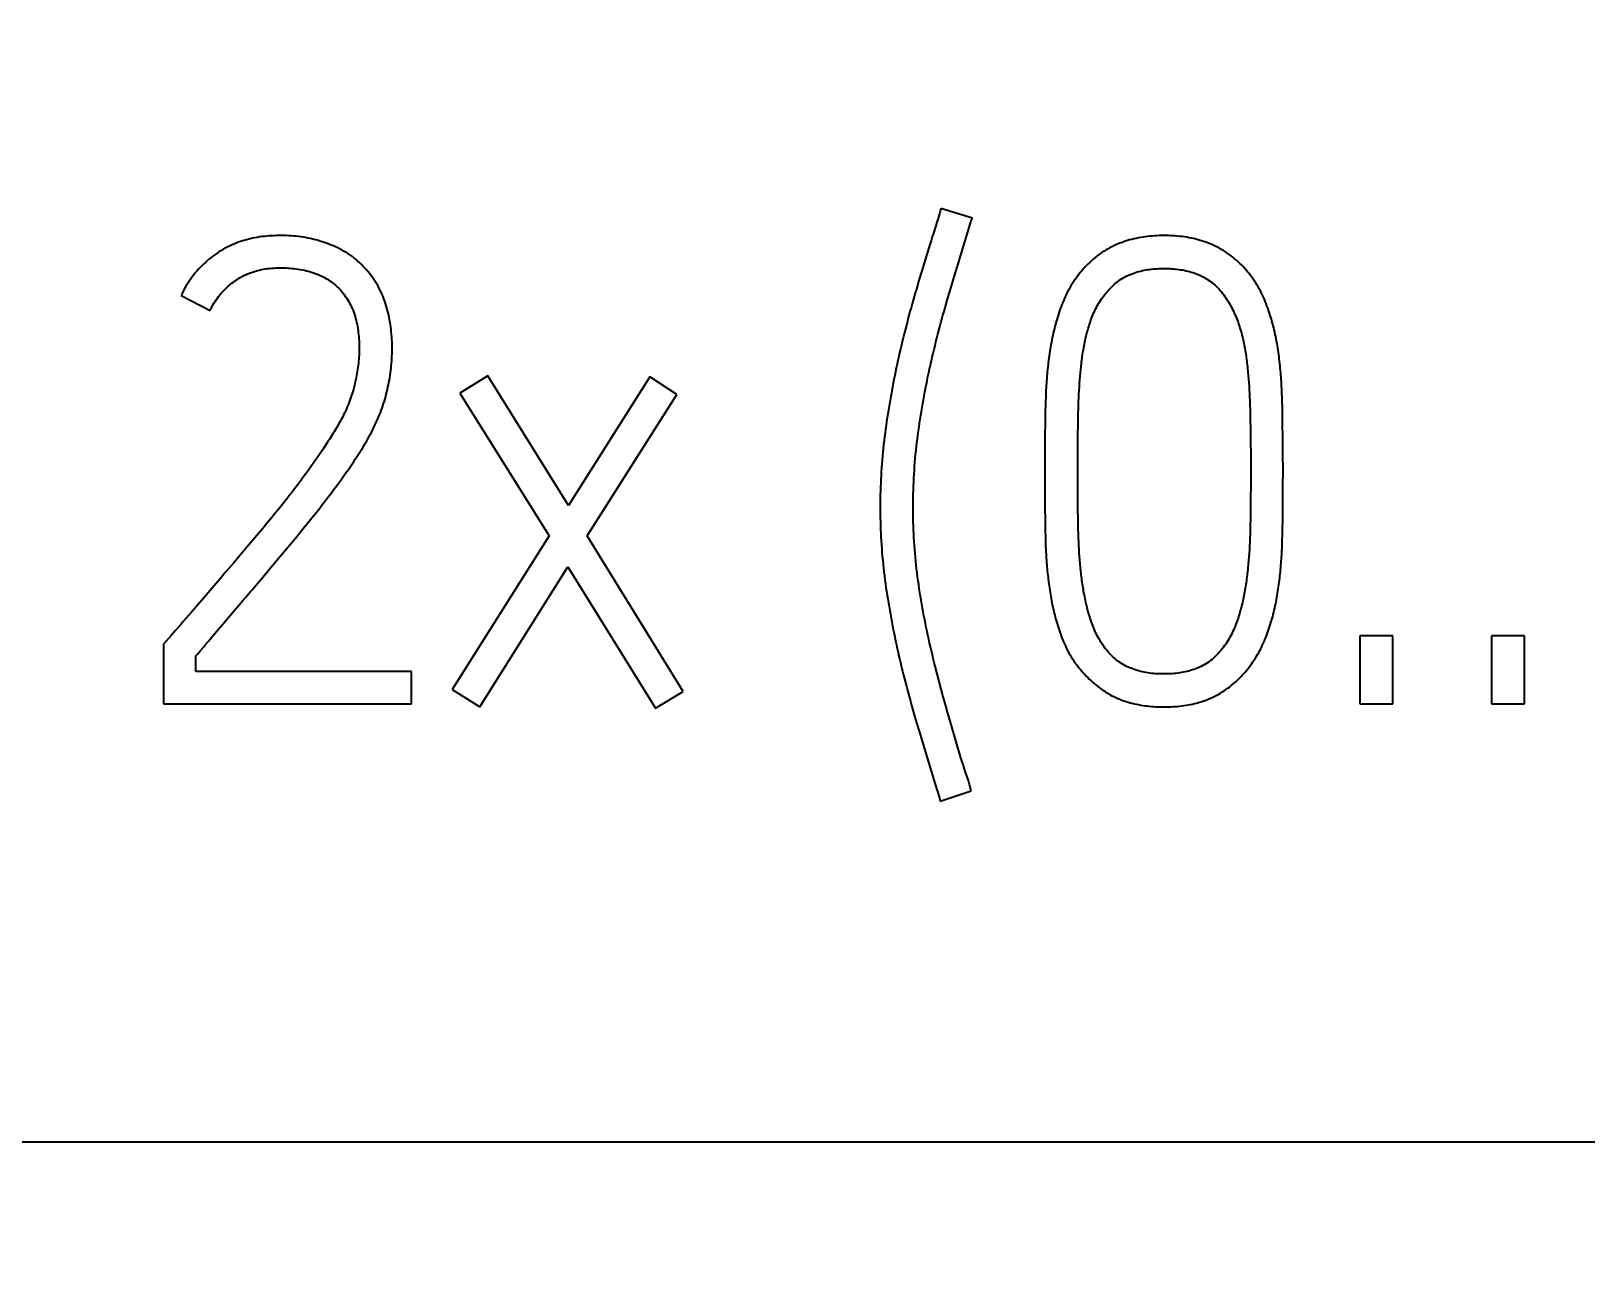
# Model space of a CAD drawing. Extents: x 0 to 420, y 0 to 297.
# Drawn here: x 119.21 to 124.89, y 158.08 to 162.62 of the extents above; entities that cross this region are included whole.
import ezdxf
from ezdxf.enums import TextEntityAlignment as Align

# ---------------------------------------------------------------- set-up
doc = ezdxf.new("R2010")
doc.units = 0
doc.header["$LTSCALE"] = 23.1
for name, color, linetype in [('10000_FRONT', 7, 'CONTINUOUS'), ('10100_DIM_FRONT', 7, 'CONTINUOUS'), ('10500_FRONT_LABELING', 7, 'CONTINUOUS')]:
    doc.layers.add(name, color=color, linetype=linetype)
doc.dimstyles.get("Standard").update_dxf_attribs({"dimtxt": 2.5, "dimasz": 2.5, "dimexe": 1.25, "dimexo": 0.625, "dimtad": 1, "dimcen": 2.5, "dimazin": 3, "dimtfac": 1, "dimtmove": 0, "dimatfit": 3})

# ---------------------------------------------------------------- blocks, each defined once
blk = doc.blocks.new('*D0')
at = {"layer": '10100_DIM_FRONT', "linetype": 'CONTINUOUS'}
for p, q in [((147.4005, 192.5601), (147.4005, 130.0621)), ((103.9005, 151.5111), (103.9005, 130.0621)), ((103.9005, 132.0621), (125.6505, 132.0621)), ((147.4005, 132.0621), (125.6505, 132.0621))]:
    blk.add_line(p, q, dxfattribs=at)
for points in [[(107.4005, 132.5621), (103.9005, 132.0621), (107.4005, 131.5621)], [(143.9005, 131.5621), (147.4005, 132.0621), (143.9005, 132.5621)]]:
    blk.add_solid(points, dxfattribs=at)
blk.add_text('43,5', height=3.5, dxfattribs=at).set_placement((121.6172, 132.9371), (131.3672, 132.9371), align=Align.FIT)
blk = doc.blocks.new('*D1')
at = {"layer": '10100_DIM_FRONT', "linetype": 'CONTINUOUS'}
for p, q in [((111.900486, 192.560113), (111.900486, 137.865388)), ((147.400486, 192.560113), (147.400486, 137.865388)), ((111.900486, 139.865388), (129.650486, 139.865388)), ((147.400486, 139.865388), (129.650486, 139.865388))]:
    blk.add_line(p, q, dxfattribs=at)
for points in [[(115.400486, 140.365388), (111.900486, 139.865388), (115.400486, 139.365388)], [(143.900486, 139.365388), (147.400486, 139.865388), (143.900486, 140.365388)]]:
    blk.add_solid(points, dxfattribs=at)
blk.add_text('35,5', height=3.5, dxfattribs=at).set_placement((125.819828, 140.740388), (135.319828, 140.740388), align=Align.FIT)

msp = doc.modelspace()

# ---------------------------------------------------------------- linework, layer by layer
at = {"layer": '10000_FRONT', "color": 7, "linetype": 'CONTINUOUS'}
msp.add_line((111.9005, 158.5611), (147.4005, 158.5611), dxfattribs=at)
at = {"layer": '10500_FRONT_LABELING', "color": 7, "linetype": 'CONTINUOUS'}
for p, q in [((122.53, 161.9696), (122.5277, 161.9601)), ((122.6456, 161.9342), (122.53, 161.9696)), ((122.5908, 161.7592), (122.6409, 161.9248)), ((122.6409, 161.9248), (122.6456, 161.9342)), ((122.4694, 161.7703), (122.4487, 161.7025)), ((122.5824, 161.7316), (122.5908, 161.7592)), ((122.4487, 161.7025), (122.4406, 161.6753)), ((122.5617, 161.6625), (122.5699, 161.6901)), ((122.5699, 161.6901), (122.5824, 161.7316)), ((119.7549, 161.6513), (119.861, 161.597)), ((122.5456, 161.6072), (122.5536, 161.6349)), ((122.5536, 161.6349), (122.5617, 161.6625)), ((120.8748, 161.3589), (120.7734, 161.2952)), ((121.1696, 160.885), (120.8748, 161.3589)), ((121.4667, 161.3542), (121.1696, 160.885)), ((121.5657, 161.2905), (121.4667, 161.3542)), ((123.0368, 161.3306), (123.0377, 161.3437)), ((123.0377, 161.3437), (123.0388, 161.3568)), ((123.0388, 161.3568), (123.04, 161.3699)), ((123.6502, 161.3857), (123.6515, 161.3725)), ((123.6515, 161.3725), (123.6527, 161.3594)), ((123.6527, 161.3594), (123.6537, 161.3462)), ((123.6537, 161.3462), (123.6548, 161.3331)), ((120.7734, 161.2952), (121.0988, 160.7741)), ((121.2379, 160.7741), (121.5657, 161.2905)), ((122.9129, 161.2814), (122.9123, 161.2646)), ((123.0338, 161.2781), (123.0344, 161.2912)), ((123.0344, 161.2912), (123.0351, 161.3043)), ((123.0351, 161.3043), (123.0359, 161.3175)), ((123.0359, 161.3175), (123.0368, 161.3306)), ((123.6548, 161.3331), (123.6557, 161.3199)), ((123.6557, 161.3199), (123.6565, 161.3067)), ((123.6565, 161.3067), (123.6572, 161.2934)), ((123.6572, 161.2934), (123.6578, 161.2802)), ((123.6578, 161.2802), (123.6584, 161.267)), ((123.7766, 161.2789), (123.776, 161.2955)), ((123.7771, 161.2624), (123.7766, 161.2789)), ((122.9115, 161.2312), (122.9109, 161.1977)), ((122.9119, 161.2479), (122.9115, 161.2312)), ((122.9123, 161.2646), (122.9119, 161.2479)), ((123.0319, 161.219), (123.0324, 161.2387)), ((123.0324, 161.2387), (123.0328, 161.2518)), ((123.0328, 161.2518), (123.0332, 161.265)), ((123.0332, 161.265), (123.0338, 161.2781)), ((123.6584, 161.267), (123.6589, 161.2537)), ((123.6589, 161.2537), (123.6594, 161.2338)), ((123.6594, 161.2338), (123.6599, 161.214)), ((123.7775, 161.2458), (123.7771, 161.2624)), ((123.7779, 161.2292), (123.7775, 161.2458)), ((123.7784, 161.196), (123.7779, 161.2292)), ((122.9109, 161.1977), (122.9102, 161.1307)), ((123.0307, 161.1467), (123.031, 161.173)), ((123.031, 161.173), (123.0315, 161.1993)), ((123.0315, 161.1993), (123.0319, 161.219)), ((123.6599, 161.214), (123.6603, 161.1941)), ((123.6603, 161.1941), (123.6607, 161.1676)), ((123.6607, 161.1676), (123.6612, 161.1344)), ((123.7793, 161.1213), (123.7784, 161.196)), ((120.2899, 161.1156), (120.2818, 161.1031)), ((120.298, 161.1281), (120.2899, 161.1156)), ((122.9102, 161.1307), (122.9098, 161.072)), ((123.0301, 161.0875), (123.0303, 161.1138)), ((123.0303, 161.1138), (123.0307, 161.1467)), ((123.6612, 161.1344), (123.6614, 161.1079)), ((123.7796, 161.0632), (123.7793, 161.1213)), ((120.2484, 161.0538), (120.2398, 161.0416)), ((120.2568, 161.066), (120.2484, 161.0538)), ((120.2652, 161.0783), (120.2568, 161.066)), ((120.2736, 161.0907), (120.2652, 161.0783)), ((120.2818, 161.1031), (120.2736, 161.0907)), ((122.9098, 161.072), (122.9096, 160.9958)), ((123.0299, 161.0283), (123.03, 161.0612)), ((123.03, 161.0612), (123.0301, 161.0875)), ((123.6614, 161.1079), (123.6616, 161.0814)), ((123.6616, 161.0814), (123.6617, 161.0549)), ((123.6617, 161.0549), (123.6618, 161.0284)), ((123.7797, 161.0217), (123.7796, 161.0632)), ((120.2139, 161.0053), (120.2051, 160.9932)), ((120.2226, 161.0173), (120.2139, 161.0053)), ((120.2312, 161.0294), (120.2226, 161.0173)), ((120.2398, 161.0416), (120.2312, 161.0294)), ((120.3459, 160.9881), (120.3561, 161.0025)), ((120.3561, 161.0025), (120.3663, 161.0169)), ((120.3663, 161.0169), (120.3763, 161.0315)), ((122.9096, 160.9958), (122.9098, 160.9412)), ((123.0299, 160.9823), (123.0299, 161.0283)), ((123.6618, 161.0284), (123.6618, 160.9754)), ((123.7796, 160.9486), (123.7797, 161.0217)), ((120.1694, 160.9457), (120.1604, 160.9339)), ((120.1784, 160.9575), (120.1694, 160.9457)), ((120.1873, 160.9694), (120.1784, 160.9575)), ((120.1962, 160.9813), (120.1873, 160.9694)), ((120.2051, 160.9932), (120.1962, 160.9813)), ((120.3042, 160.9314), (120.3147, 160.9455)), ((120.3147, 160.9455), (120.3252, 160.9596)), ((120.3252, 160.9596), (120.3356, 160.9738)), ((120.3356, 160.9738), (120.3459, 160.9881)), ((122.9098, 160.9412), (122.9102, 160.8866)), ((123.03, 160.9552), (123.0299, 160.9823)), ((123.0301, 160.9282), (123.03, 160.9552)), ((123.6617, 160.9482), (123.6615, 160.9211)), ((123.6618, 160.9754), (123.6617, 160.9482)), ((123.7792, 160.8937), (123.7796, 160.9486)), ((120.1237, 160.8872), (120.1144, 160.8756)), ((120.1329, 160.8988), (120.1237, 160.8872)), ((120.1421, 160.9104), (120.1329, 160.8988)), ((120.1513, 160.9221), (120.1421, 160.9104)), ((120.1604, 160.9339), (120.1513, 160.9221)), ((120.2612, 160.8756), (120.2721, 160.8894)), ((120.2721, 160.8894), (120.2828, 160.9034)), ((120.2828, 160.9034), (120.2936, 160.9173)), ((120.2936, 160.9173), (120.3042, 160.9314)), ((122.9102, 160.8866), (122.9109, 160.8243)), ((123.0304, 160.9012), (123.0301, 160.9282)), ((123.0308, 160.8674), (123.0304, 160.9012)), ((123.6612, 160.8939), (123.6608, 160.86)), ((123.6615, 160.9211), (123.6612, 160.8939)), ((123.7785, 160.8308), (123.7792, 160.8937)), ((120.0862, 160.841), (120.072, 160.8239)), ((120.1003, 160.8583), (120.0862, 160.841)), ((120.1144, 160.8756), (120.1003, 160.8583)), ((120.2062, 160.8069), (120.2283, 160.8343)), ((120.2283, 160.8343), (120.2448, 160.8549)), ((120.2448, 160.8549), (120.2612, 160.8756)), ((122.9109, 160.8243), (122.9114, 160.7931)), ((123.0312, 160.8404), (123.0308, 160.8674)), ((123.0315, 160.8201), (123.0312, 160.8404)), ((123.6604, 160.8328), (123.66, 160.8125)), ((123.6608, 160.86), (123.6604, 160.8328)), ((123.7781, 160.7994), (123.7785, 160.8308)), ((120.053, 160.801), (120.0244, 160.7669)), ((120.072, 160.8239), (120.053, 160.801)), ((120.1727, 160.766), (120.2062, 160.8069)), ((121.0988, 160.7741), (120.7452, 160.213)), ((121.5893, 160.2059), (121.2379, 160.7741)), ((122.9114, 160.7931), (122.9119, 160.7698)), ((122.9119, 160.7698), (122.9123, 160.7542)), ((123.032, 160.7999), (123.0315, 160.8201)), ((123.0325, 160.7796), (123.032, 160.7999)), ((123.0329, 160.7661), (123.0325, 160.7796)), ((123.6592, 160.7785), (123.6587, 160.765)), ((123.6595, 160.7921), (123.6592, 160.7785)), ((123.66, 160.8125), (123.6595, 160.7921)), ((123.7772, 160.7602), (123.7776, 160.7759)), ((123.7776, 160.7759), (123.7781, 160.7994)), ((119.9957, 160.7328), (119.9718, 160.7044)), ((120.0244, 160.7669), (119.9957, 160.7328)), ((120.1052, 160.6848), (120.1391, 160.7253)), ((120.1391, 160.7253), (120.1727, 160.766)), ((122.9123, 160.7542), (122.9128, 160.7387)), ((122.9128, 160.7387), (122.9135, 160.7231)), ((123.0335, 160.7526), (123.0329, 160.7661)), ((123.0341, 160.7392), (123.0335, 160.7526)), ((123.0348, 160.7257), (123.0341, 160.7392)), ((123.0356, 160.7122), (123.0348, 160.7257)), ((123.0365, 160.6987), (123.0356, 160.7122)), ((123.656, 160.7107), (123.6551, 160.6972)), ((123.6568, 160.7243), (123.656, 160.7107)), ((123.6576, 160.7378), (123.6568, 160.7243)), ((123.6582, 160.7514), (123.6576, 160.7378)), ((123.6587, 160.765), (123.6582, 160.7514)), ((123.7767, 160.7445), (123.7772, 160.7602)), ((119.9477, 160.676), (119.9189, 160.6421)), ((119.9718, 160.7044), (119.9477, 160.676)), ((120.0655, 160.6377), (120.1052, 160.6848)), ((120.8465, 160.1493), (121.1672, 160.661)), ((121.1672, 160.661), (121.4879, 160.1446)), ((123.0376, 160.6853), (123.0365, 160.6987)), ((123.0387, 160.6718), (123.0376, 160.6853)), ((123.04, 160.6584), (123.0387, 160.6718)), ((123.0414, 160.645), (123.04, 160.6584)), ((123.654, 160.6836), (123.6528, 160.6701)), ((123.6551, 160.6972), (123.654, 160.6836)), ((119.8899, 160.6082), (119.8609, 160.5744)), ((119.9189, 160.6421), (119.8899, 160.6082)), ((119.8609, 160.5744), (119.8318, 160.5406)), ((119.9058, 160.4498), (119.9457, 160.4968)), ((119.9457, 160.4968), (119.9685, 160.5236)), ((119.9685, 160.5236), (119.9799, 160.5371)), ((119.7637, 160.462), (119.7539, 160.4507)), ((119.7734, 160.4732), (119.7637, 160.462)), ((119.883, 160.423), (119.9058, 160.4498)), ((119.7199, 160.4114), (119.6912, 160.378)), ((119.6912, 160.378), (119.6912, 160.1611)), ((119.8432, 160.3759), (119.8546, 160.3894)), ((119.8546, 160.3894), (119.866, 160.4028)), ((119.866, 160.4028), (119.883, 160.423)), ((124.0603, 160.4087), (124.0603, 160.1611)), ((124.1805, 160.4087), (124.0603, 160.4087)), ((124.1805, 160.1611), (124.1805, 160.4087)), ((124.5413, 160.4087), (124.5413, 160.1611)), ((124.6615, 160.4087), (124.5413, 160.4087)), ((124.6615, 160.1611), (124.6615, 160.4087)), ((119.8091, 160.279), (119.8091, 160.3356)), ((120.5966, 160.279), (119.8091, 160.279)), ((120.5966, 160.1611), (120.5966, 160.279)), ((122.5238, 160.2417), (122.5165, 160.2697)), ((120.7452, 160.213), (120.8465, 160.1493)), ((121.4879, 160.1446), (121.5893, 160.2059)), ((122.5312, 160.2136), (122.5238, 160.2417)), ((122.5387, 160.1856), (122.5312, 160.2136)), ((119.6912, 160.1611), (120.5966, 160.1611)), ((122.5464, 160.1577), (122.5387, 160.1856)), ((122.5543, 160.1298), (122.5464, 160.1577)), ((124.0603, 160.1611), (124.1805, 160.1611)), ((124.5413, 160.1611), (124.6615, 160.1611)), ((122.4421, 160.0882), (122.4502, 160.061)), ((122.5623, 160.1019), (122.5543, 160.1298)), ((122.591, 160.0046), (122.5623, 160.1019)), ((122.4502, 160.061), (122.4625, 160.0203)), ((122.4625, 160.0203), (122.4874, 159.9388)), ((122.5993, 159.9768), (122.591, 160.0046)), ((122.4874, 159.9388), (122.5083, 159.8711)), ((122.5083, 159.8711), (122.5253, 159.8169)), ((122.5253, 159.8169), (122.5277, 159.8051)), ((122.5277, 159.8051), (122.6409, 159.8428)), ((122.6409, 159.8428), (122.6385, 159.8522))]:
    msp.add_line(p, q, dxfattribs=at)
for points in [[(122.5277, 161.9601), (122.5241, 161.9464), (122.5201, 161.9328), (122.5159, 161.9193), (122.5116, 161.9058), (122.5027, 161.8788)], [(120.3662, 161.8037), (120.3587, 161.8084), (120.3511, 161.8128), (120.3434, 161.8171), (120.3356, 161.8213), (120.3277, 161.8252), (120.3196, 161.829), (120.3115, 161.8326), (120.3032, 161.836), (120.2949, 161.8392), (120.2866, 161.8423), (120.2782, 161.8452), (120.2698, 161.848), (120.2614, 161.8506), (120.2529, 161.8531), (120.2444, 161.8554), (120.2358, 161.8576), (120.2272, 161.8596), (120.2186, 161.8614), (120.2099, 161.863), (120.2012, 161.8645), (120.1924, 161.8657), (120.1836, 161.8669), (120.1748, 161.8678), (120.1659, 161.8686), (120.157, 161.8692), (120.1481, 161.8698), (120.1392, 161.8702), (120.1303, 161.8704), (120.1214, 161.8705), (120.1125, 161.8705), (120.1036, 161.8704), (120.0948, 161.8701), (120.0859, 161.8697), (120.0771, 161.8691), (120.0683, 161.8684), (120.0595, 161.8675), (120.0507, 161.8665), (120.0419, 161.8653), (120.0331, 161.8639), (120.0244, 161.8624), (120.0156, 161.8607), (120.0069, 161.8587), (119.9982, 161.8566), (119.9895, 161.8543), (119.981, 161.8517), (119.9725, 161.849), (119.9641, 161.8461), (119.9559, 161.8429), (119.9477, 161.8396), (119.9396, 161.836), (119.9316, 161.8323), (119.9236, 161.8283), (119.9158, 161.8241), (119.9081, 161.8198), (119.9004, 161.8152), (119.8928, 161.8105), (119.8854, 161.8055), (119.8781, 161.8004), (119.8709, 161.7951), (119.8638, 161.7897), (119.8569, 161.7841), (119.8502, 161.7784), (119.8436, 161.7725), (119.8371, 161.7665), (119.8308, 161.7603), (119.8246, 161.754), (119.8185, 161.7475), (119.8126, 161.7409), (119.8068, 161.7341), (119.8012, 161.7271), (119.7957, 161.7201), (119.7905, 161.7129), (119.7854, 161.7056), (119.7804, 161.6981), (119.7757, 161.6906), (119.7712, 161.683), (119.7668, 161.6752), (119.7626, 161.6674), (119.7586, 161.6594), (119.7549, 161.6513)], [(122.5027, 161.8788), (122.4983, 161.8653), (122.4941, 161.8517), (122.4899, 161.8382), (122.4694, 161.7703)], [(123.776, 161.2955), (123.7756, 161.3038), (123.7752, 161.312), (123.7747, 161.3203), (123.7742, 161.3286), (123.7737, 161.3368), (123.7731, 161.3451), (123.7725, 161.3534), (123.7719, 161.3616), (123.7712, 161.3699), (123.7704, 161.3781), (123.7697, 161.3864), (123.7688, 161.3946), (123.768, 161.4028), (123.767, 161.4111), (123.7661, 161.4193), (123.7651, 161.4275), (123.764, 161.4358), (123.7629, 161.444), (123.7617, 161.4522), (123.7604, 161.4604), (123.7591, 161.4686), (123.7578, 161.4768), (123.7563, 161.485), (123.7548, 161.4932), (123.7532, 161.5014), (123.7515, 161.5096), (123.7497, 161.5177), (123.7478, 161.5259), (123.7459, 161.534), (123.7438, 161.5422), (123.7416, 161.5503), (123.7394, 161.5585), (123.7371, 161.5666), (123.7346, 161.5747), (123.7321, 161.5827), (123.7295, 161.5907), (123.7268, 161.5987), (123.724, 161.6066), (123.721, 161.6145), (123.718, 161.6223), (123.7148, 161.6301), (123.7115, 161.6378), (123.7081, 161.6455), (123.7046, 161.6531), (123.7009, 161.6607), (123.697, 161.6682), (123.693, 161.6756), (123.6888, 161.683), (123.6845, 161.6902), (123.68, 161.6974), (123.6753, 161.7045), (123.6705, 161.7115), (123.6656, 161.7183), (123.6606, 161.7251), (123.6555, 161.7317), (123.6502, 161.7382), (123.6448, 161.7446), (123.6393, 161.7509), (123.6336, 161.757), (123.6278, 161.7631), (123.6218, 161.769), (123.6157, 161.7748), (123.6095, 161.7804), (123.6031, 161.7859), (123.5966, 161.7913), (123.5899, 161.7966), (123.583, 161.8017), (123.5761, 161.8066), (123.5691, 161.8113), (123.562, 161.8158), (123.5547, 161.8201), (123.5474, 161.8242), (123.54, 161.8281), (123.5325, 161.8319), (123.525, 161.8354), (123.5173, 161.8388), (123.5095, 161.842), (123.5016, 161.845), (123.4937, 161.8478), (123.4856, 161.8505), (123.4775, 161.853), (123.4693, 161.8553), (123.4611, 161.8574), (123.4529, 161.8593), (123.4446, 161.8611), (123.4363, 161.8627), (123.428, 161.8642), (123.4197, 161.8655), (123.4113, 161.8666), (123.403, 161.8676), (123.3946, 161.8684), (123.3863, 161.8691), (123.3779, 161.8696), (123.3695, 161.8701), (123.361, 161.8703), (123.3526, 161.8705), (123.3442, 161.8705), (123.3357, 161.8705), (123.3272, 161.8702), (123.3188, 161.8699), (123.3103, 161.8694), (123.3019, 161.8688), (123.2934, 161.8681), (123.2851, 161.8672), (123.2767, 161.8661), (123.2684, 161.8649), (123.2601, 161.8636), (123.2519, 161.8621), (123.2437, 161.8604), (123.2356, 161.8586), (123.2275, 161.8566), (123.2194, 161.8544), (123.2114, 161.8521), (123.2034, 161.8496), (123.1954, 161.8469), (123.1875, 161.844), (123.1797, 161.841), (123.1718, 161.8377), (123.1641, 161.8342), (123.1564, 161.8305), (123.1488, 161.8267), (123.1414, 161.8226), (123.1341, 161.8184), (123.1269, 161.814), (123.1198, 161.8094), (123.1129, 161.8047), (123.106, 161.7997), (123.0993, 161.7947), (123.0928, 161.7894), (123.0863, 161.784), (123.0799, 161.7784), (123.0737, 161.7727), (123.0676, 161.7668), (123.0616, 161.7607), (123.0558, 161.7546), (123.0501, 161.7483), (123.0446, 161.7419), (123.0392, 161.7354), (123.0339, 161.7288), (123.0288, 161.7221), (123.0238, 161.7153), (123.019, 161.7084), (123.0143, 161.7014), (123.0097, 161.6943), (123.0053, 161.6871), (123.001, 161.6798), (122.9969, 161.6723), (122.993, 161.6648), (122.9891, 161.6573), (122.9855, 161.6496), (122.982, 161.642), (122.9786, 161.6343), (122.9754, 161.6265), (122.9723, 161.6187), (122.9693, 161.6109), (122.9664, 161.603), (122.9636, 161.5951), (122.9609, 161.5872), (122.9584, 161.5792), (122.9559, 161.5712), (122.9534, 161.5632), (122.9511, 161.5551), (122.9489, 161.547), (122.9467, 161.5389), (122.9446, 161.5308), (122.9426, 161.5226)], [(120.3763, 161.0315), (120.3812, 161.0388), (120.3861, 161.0461), (120.391, 161.0535), (120.3959, 161.0608), (120.4007, 161.0683), (120.4055, 161.0757), (120.4102, 161.0832), (120.4149, 161.0907), (120.4195, 161.0982), (120.4241, 161.1058), (120.4286, 161.1134), (120.4331, 161.1211), (120.4374, 161.1287), (120.4417, 161.1364), (120.4459, 161.1441), (120.4501, 161.1519), (120.4541, 161.1597), (120.4581, 161.1676), (120.4619, 161.1755), (120.4657, 161.1834), (120.4693, 161.1914), (120.4728, 161.1994), (120.4763, 161.2075), (120.4796, 161.2156), (120.4828, 161.2238), (120.486, 161.232), (120.489, 161.2403), (120.4919, 161.2486), (120.4947, 161.2569), (120.4974, 161.2654), (120.4999, 161.2738), (120.5023, 161.2824), (120.5046, 161.291), (120.5067, 161.2996), (120.5088, 161.3082), (120.5107, 161.3169), (120.5125, 161.3255), (120.5142, 161.3342), (120.5158, 161.3429), (120.5172, 161.3516), (120.5186, 161.3603), (120.5198, 161.369), (120.5209, 161.3777), (120.5219, 161.3864), (120.5228, 161.3951), (120.5236, 161.4039), (120.5242, 161.4126), (120.5248, 161.4214), (120.5252, 161.4302), (120.5256, 161.4389), (120.5258, 161.4477), (120.5259, 161.4565), (120.5258, 161.4653), (120.5257, 161.4741), (120.5254, 161.483), (120.525, 161.4918), (120.5244, 161.5007), (120.5237, 161.5095), (120.5229, 161.5184), (120.5219, 161.5272), (120.5207, 161.536), (120.5195, 161.5448), (120.5181, 161.5536), (120.5166, 161.5623), (120.5149, 161.571), (120.5132, 161.5797), (120.5112, 161.5883), (120.5091, 161.5969), (120.5068, 161.6055), (120.5044, 161.614), (120.5017, 161.6225), (120.4989, 161.6309), (120.4958, 161.6392), (120.4925, 161.6476), (120.489, 161.6558), (120.4853, 161.6639), (120.4814, 161.6719), (120.4774, 161.6798), (120.4732, 161.6876), (120.4688, 161.6952), (120.4642, 161.7028), (120.4594, 161.7102), (120.4544, 161.7174), (120.4492, 161.7245), (120.4437, 161.7315), (120.4381, 161.7383), (120.4323, 161.745), (120.4264, 161.7516), (120.4203, 161.7581), (120.414, 161.7645), (120.4077, 161.7708), (120.4011, 161.7768), (120.3944, 161.7827), (120.3876, 161.7883), (120.3806, 161.7937), (120.3735, 161.7988), (120.3662, 161.8037)], [(119.861, 161.597), (119.8643, 161.6039), (119.8677, 161.6106), (119.8714, 161.6171), (119.8752, 161.6236), (119.8792, 161.6299), (119.8834, 161.6362), (119.8877, 161.6422), (119.8922, 161.6482), (119.8969, 161.6541), (119.9018, 161.6599), (119.9068, 161.6655), (119.912, 161.671), (119.9173, 161.6764), (119.9228, 161.6816), (119.9284, 161.6866), (119.9341, 161.6915), (119.94, 161.6962), (119.9459, 161.7008), (119.952, 161.7051), (119.9582, 161.7093), (119.9646, 161.7134), (119.971, 161.7172), (119.9776, 161.7209), (119.9844, 161.7244), (119.9912, 161.7277), (119.9981, 161.7308), (120.0051, 161.7336), (120.0122, 161.7362), (120.0193, 161.7386), (120.0265, 161.7408), (120.0337, 161.7427), (120.041, 161.7445), (120.0484, 161.7461), (120.0558, 161.7475), (120.0632, 161.7487), (120.0707, 161.7497), (120.0782, 161.7506), (120.0858, 161.7513), (120.0933, 161.7518), (120.1008, 161.7522), (120.1083, 161.7525), (120.1158, 161.7527), (120.1233, 161.7527), (120.1308, 161.7526), (120.1383, 161.7523), (120.1458, 161.752), (120.1532, 161.7515), (120.1607, 161.7508), (120.1682, 161.75), (120.1756, 161.7491), (120.183, 161.748), (120.1905, 161.7468), (120.1979, 161.7454), (120.2053, 161.7438), (120.2127, 161.7421), (120.22, 161.7402), (120.2273, 161.7381), (120.2345, 161.7359), (120.2417, 161.7334), (120.2487, 161.7308), (120.2557, 161.7281), (120.2626, 161.7251), (120.2694, 161.7219), (120.2762, 161.7185), (120.2828, 161.7149), (120.2894, 161.711), (120.2958, 161.7069), (120.302, 161.7027), (120.3081, 161.6982), (120.314, 161.6936), (120.3197, 161.6887), (120.3252, 161.6837), (120.3306, 161.6785), (120.3358, 161.6731), (120.3409, 161.6675), (120.3457, 161.6618), (120.3504, 161.6558), (120.3549, 161.6497), (120.3591, 161.6434), (120.3632, 161.637), (120.367, 161.6305), (120.3706, 161.624), (120.374, 161.6173), (120.3773, 161.6105), (120.3804, 161.6036), (120.3832, 161.5966), (120.3859, 161.5895), (120.3883, 161.5823), (120.3905, 161.5751), (120.3926, 161.5678), (120.3944, 161.5606), (120.3961, 161.5533), (120.3976, 161.5459), (120.399, 161.5386), (120.4002, 161.5312), (120.4013, 161.5238), (120.4023, 161.5164), (120.4032, 161.5089), (120.4039, 161.5015), (120.4045, 161.494), (120.405, 161.4865), (120.4053, 161.4789), (120.4055, 161.4714), (120.4056, 161.4639), (120.4056, 161.4563), (120.4055, 161.4488), (120.4052, 161.4413), (120.4049, 161.4338), (120.4045, 161.4264), (120.4039, 161.4189), (120.4033, 161.4115), (120.4025, 161.404), (120.4017, 161.3966), (120.4007, 161.3892), (120.3997, 161.3819), (120.3985, 161.3745), (120.3973, 161.3672), (120.3959, 161.3598), (120.3945, 161.3525), (120.393, 161.3452), (120.3914, 161.3379), (120.3897, 161.3306), (120.3879, 161.3233), (120.3861, 161.3161), (120.3842, 161.3088), (120.3821, 161.3016), (120.38, 161.2944), (120.3778, 161.2872), (120.3755, 161.28), (120.3731, 161.2729), (120.3705, 161.2658), (120.3679, 161.2589), (120.3651, 161.2519), (120.3622, 161.2451), (120.3593, 161.2382), (120.3562, 161.2315), (120.3531, 161.2247), (120.3498, 161.2181), (120.3465, 161.2114), (120.3431, 161.2048), (120.3396, 161.1983), (120.3361, 161.1918), (120.3325, 161.1853), (120.3288, 161.1788), (120.3251, 161.1724), (120.3214, 161.166), (120.3176, 161.1596), (120.3137, 161.1533), (120.3098, 161.147), (120.3059, 161.1406), (120.302, 161.1344), (120.298, 161.1281)], [(123.04, 161.3699), (123.0413, 161.383), (123.0419, 161.3896), (123.0426, 161.3961), (123.0434, 161.4027), (123.0441, 161.4092), (123.045, 161.4158), (123.0458, 161.4223), (123.0467, 161.4288), (123.0476, 161.4354), (123.0486, 161.4419), (123.0496, 161.4484), (123.0507, 161.4549), (123.0518, 161.4613), (123.053, 161.4678), (123.0542, 161.4742), (123.0555, 161.4807), (123.0569, 161.4871), (123.0583, 161.4934), (123.0598, 161.4998), (123.0613, 161.5061), (123.0629, 161.5125), (123.0646, 161.5188), (123.0663, 161.5251), (123.0681, 161.5313), (123.07, 161.5376), (123.0719, 161.5438), (123.0739, 161.55), (123.076, 161.5562), (123.0782, 161.5624), (123.0805, 161.5685), (123.0829, 161.5746), (123.0854, 161.5807), (123.0879, 161.5867), (123.0906, 161.5927), (123.0935, 161.5987), (123.0964, 161.6046), (123.0995, 161.6105), (123.1027, 161.6164), (123.1061, 161.6222), (123.1096, 161.6279), (123.1132, 161.6335), (123.1169, 161.639), (123.1207, 161.6445), (123.1246, 161.6498), (123.1287, 161.6551), (123.1328, 161.6603), (123.1371, 161.6654), (123.1415, 161.6704), (123.146, 161.6753), (123.1507, 161.6801), (123.1555, 161.6848), (123.1604, 161.6894), (123.1654, 161.6938), (123.1706, 161.698), (123.1758, 161.7021), (123.1812, 161.7061), (123.1866, 161.7099), (123.1922, 161.7135), (123.1979, 161.7169), (123.2037, 161.7201), (123.2097, 161.7232), (123.2158, 161.726), (123.2219, 161.7287), (123.2282, 161.7312), (123.2345, 161.7335), (123.2408, 161.7356), (123.2472, 161.7376), (123.2536, 161.7393), (123.26, 161.741), (123.2665, 161.7424), (123.273, 161.7438), (123.2796, 161.745), (123.2862, 161.746), (123.2928, 161.747), (123.2995, 161.7478), (123.3061, 161.7485), (123.3128, 161.7491), (123.3195, 161.7495), (123.3262, 161.7499), (123.3328, 161.7501), (123.3395, 161.7503), (123.3461, 161.7503), (123.3528, 161.7502), (123.3594, 161.7501), (123.366, 161.7498), (123.3726, 161.7495), (123.3792, 161.749), (123.3858, 161.7484), (123.3924, 161.7477), (123.399, 161.7469), (123.4056, 161.7459), (123.4121, 161.7448), (123.4187, 161.7436), (123.4252, 161.7422), (123.4317, 161.7406), (123.4383, 161.7389), (123.4447, 161.7371), (123.4512, 161.7351), (123.4575, 161.7329), (123.4638, 161.7306), (123.47, 161.728), (123.4761, 161.7254), (123.4821, 161.7225), (123.4881, 161.7195), (123.494, 161.7163), (123.4997, 161.7129), (123.5054, 161.7093), (123.511, 161.7055), (123.5165, 161.7016), (123.5218, 161.6975), (123.527, 161.6932), (123.532, 161.6888), (123.5368, 161.6843), (123.5415, 161.6795), (123.5461, 161.6747), (123.5505, 161.6697), (123.5548, 161.6645), (123.5589, 161.6592), (123.563, 161.6539), (123.5669, 161.6484), (123.5708, 161.643), (123.5745, 161.6374), (123.5781, 161.6318), (123.5816, 161.6261), (123.585, 161.6204), (123.5883, 161.6146), (123.5915, 161.6088), (123.5946, 161.6029), (123.5975, 161.597), (123.6004, 161.591), (123.6031, 161.5849), (123.6058, 161.5788), (123.6084, 161.5727), (123.6108, 161.5665), (123.6132, 161.5602), (123.6155, 161.5539), (123.6177, 161.5476), (123.6198, 161.5412), (123.6218, 161.5349), (123.6238, 161.5285), (123.6257, 161.5221), (123.6275, 161.5157), (123.6292, 161.5093), (123.6308, 161.5028), (123.6324, 161.4964)], [(122.4406, 161.6753), (122.4366, 161.6617), (122.4327, 161.6481), (122.4287, 161.6345), (122.4249, 161.6208), (122.4211, 161.6072), (122.4173, 161.5935), (122.4136, 161.5798), (122.4099, 161.5661), (122.4064, 161.5524), (122.4028, 161.5387), (122.3993, 161.525), (122.3959, 161.5112), (122.3925, 161.4975), (122.3891, 161.4837), (122.3858, 161.4699), (122.3826, 161.4561), (122.3794, 161.4423), (122.3762, 161.4284), (122.3732, 161.4146), (122.3701, 161.4007), (122.3672, 161.3868), (122.3643, 161.3729), (122.3614, 161.359), (122.3586, 161.3451), (122.3559, 161.3311), (122.3532, 161.3172), (122.3506, 161.3032), (122.3481, 161.2892), (122.3456, 161.2753), (122.3432, 161.2613), (122.3408, 161.2473), (122.3385, 161.2333), (122.3363, 161.2193), (122.3341, 161.2053), (122.332, 161.1913), (122.33, 161.1773), (122.3281, 161.1633), (122.3262, 161.1493), (122.3244, 161.1353), (122.3227, 161.1213), (122.3211, 161.1072), (122.3196, 161.0932), (122.3182, 161.0792), (122.3168, 161.0652), (122.3156, 161.0511), (122.3145, 161.0371), (122.3135, 161.023), (122.3125, 161.009), (122.3117, 160.9949), (122.311, 160.9809), (122.3103, 160.9668), (122.3098, 160.9528), (122.3093, 160.9387), (122.3089, 160.9246), (122.3087, 160.9105), (122.3085, 160.8965), (122.3084, 160.8824), (122.3084, 160.8683), (122.3085, 160.8542), (122.3087, 160.8401), (122.309, 160.826), (122.3094, 160.8119), (122.3099, 160.7978), (122.3105, 160.7836), (122.3112, 160.7695), (122.312, 160.7554), (122.3129, 160.7413), (122.3139, 160.7271), (122.315, 160.713), (122.3162, 160.6989), (122.3175, 160.6847), (122.3189, 160.6705), (122.3205, 160.6564), (122.3221, 160.6422), (122.3238, 160.6281), (122.3257, 160.6139), (122.3276, 160.5998), (122.3296, 160.5857), (122.3316, 160.5716), (122.3338, 160.5576), (122.336, 160.5435), (122.3383, 160.5295), (122.3407, 160.5155), (122.3431, 160.5015), (122.3456, 160.4875), (122.3481, 160.4736), (122.3507, 160.4596), (122.3534, 160.4457), (122.3561, 160.4318), (122.3589, 160.4179), (122.3617, 160.404), (122.3647, 160.3901), (122.3676, 160.3763), (122.3707, 160.3624), (122.3738, 160.3486), (122.377, 160.3348), (122.3802, 160.321), (122.3834, 160.3072), (122.3868, 160.2934), (122.3901, 160.2797), (122.3936, 160.2659), (122.397, 160.2522), (122.4005, 160.2385), (122.4041, 160.2247), (122.4077, 160.211), (122.4113, 160.1973), (122.415, 160.1837), (122.4187, 160.17), (122.4225, 160.1563), (122.4264, 160.1427), (122.4302, 160.129), (122.4341, 160.1154), (122.4421, 160.0882)], [(122.5165, 160.2697), (122.5093, 160.2978), (122.5058, 160.3119), (122.5024, 160.326), (122.4989, 160.3401), (122.4956, 160.3542), (122.4922, 160.3683), (122.489, 160.3825), (122.4858, 160.3966), (122.4827, 160.4108), (122.4796, 160.425), (122.4766, 160.4392), (122.4737, 160.4534), (122.4709, 160.4676), (122.4681, 160.4818), (122.4655, 160.4961), (122.4629, 160.5103), (122.4604, 160.5246), (122.4579, 160.5388), (122.4556, 160.5531), (122.4533, 160.5673), (122.4511, 160.5816), (122.449, 160.5959), (122.447, 160.6101), (122.4451, 160.6244), (122.4433, 160.6387), (122.4415, 160.653), (122.4399, 160.6673), (122.4384, 160.6817), (122.437, 160.696), (122.4357, 160.7103), (122.4345, 160.7247), (122.4334, 160.739), (122.4325, 160.7534), (122.4316, 160.7677), (122.4309, 160.7821), (122.4302, 160.7965), (122.4297, 160.8109), (122.4293, 160.8253), (122.429, 160.8397), (122.4288, 160.8541), (122.4287, 160.8685), (122.4287, 160.883), (122.4288, 160.8974), (122.429, 160.9119), (122.4293, 160.9263), (122.4297, 160.9408), (122.4302, 160.9552), (122.4308, 160.9697), (122.4315, 160.9842), (122.4323, 160.9987), (122.4332, 161.0132), (122.4342, 161.0277), (122.4354, 161.0422), (122.4366, 161.0567), (122.438, 161.0711), (122.4395, 161.0855), (122.441, 161.0999), (122.4427, 161.1143), (122.4445, 161.1286), (122.4463, 161.143), (122.4483, 161.1573), (122.4503, 161.1716), (122.4524, 161.1859), (122.4546, 161.2001), (122.4568, 161.2143), (122.4591, 161.2286), (122.4615, 161.2428), (122.464, 161.257), (122.4665, 161.2711), (122.4691, 161.2853), (122.4717, 161.2995), (122.4745, 161.3136), (122.4773, 161.3277), (122.4801, 161.3418), (122.483, 161.3559), (122.486, 161.37), (122.4891, 161.384), (122.4922, 161.3981), (122.4954, 161.4121), (122.4986, 161.4261), (122.5019, 161.4401), (122.5053, 161.4541), (122.5087, 161.4681), (122.5121, 161.482), (122.5156, 161.496), (122.5192, 161.5099), (122.5228, 161.5239), (122.5265, 161.5378), (122.5302, 161.5517), (122.534, 161.5656), (122.5378, 161.5795), (122.5417, 161.5933), (122.5456, 161.6072)], [(122.9426, 161.5226), (122.9407, 161.5144), (122.9389, 161.5062), (122.9371, 161.498), (122.9354, 161.4897), (122.9338, 161.4814), (122.9323, 161.4731), (122.9308, 161.4648), (122.9295, 161.4565), (122.9281, 161.4482), (122.9269, 161.4399), (122.9257, 161.4316), (122.9245, 161.4232), (122.9235, 161.4149), (122.9224, 161.4066), (122.9215, 161.3983), (122.9205, 161.3899), (122.9197, 161.3816), (122.9188, 161.3733), (122.9181, 161.3649), (122.9173, 161.3566), (122.9167, 161.3482), (122.916, 161.3399), (122.9154, 161.3315), (122.9149, 161.3232), (122.9144, 161.3148), (122.914, 161.3065), (122.9136, 161.2981), (122.9129, 161.2814)], [(123.6324, 161.4964), (123.6339, 161.4899), (123.6354, 161.4835), (123.6367, 161.477), (123.638, 161.4705), (123.6393, 161.4641), (123.6405, 161.4576), (123.6416, 161.4511), (123.6426, 161.4446), (123.6437, 161.438), (123.6446, 161.4315), (123.6455, 161.425), (123.6464, 161.4184), (123.6472, 161.4119), (123.648, 161.4054), (123.6488, 161.3988), (123.6495, 161.3922), (123.6502, 161.3857)], [(122.9135, 160.7231), (122.9138, 160.7154), (122.9142, 160.7076), (122.9147, 160.6998), (122.9152, 160.6921), (122.9157, 160.6843), (122.9163, 160.6766), (122.9169, 160.6688), (122.9175, 160.6611), (122.9182, 160.6533), (122.9189, 160.6456), (122.9197, 160.6378), (122.9205, 160.6301), (122.9214, 160.6224), (122.9223, 160.6146), (122.9232, 160.6069), (122.9242, 160.5992), (122.9252, 160.5915), (122.9263, 160.5838), (122.9275, 160.5761), (122.9287, 160.5684), (122.9299, 160.5607), (122.9312, 160.553), (122.9326, 160.5453), (122.934, 160.5376), (122.9355, 160.5299), (122.937, 160.5222), (122.9387, 160.5146), (122.9404, 160.5069), (122.9421, 160.4992), (122.944, 160.4916), (122.9459, 160.4839), (122.9479, 160.4763), (122.95, 160.4687), (122.9522, 160.461), (122.9544, 160.4534), (122.9567, 160.4459), (122.9591, 160.4383), (122.9616, 160.4308), (122.9641, 160.4233), (122.9668, 160.4158), (122.9695, 160.4084), (122.9723, 160.4011), (122.9752, 160.3937), (122.9783, 160.3865), (122.9814, 160.3792), (122.9847, 160.372), (122.9881, 160.3649), (122.9916, 160.3579), (122.9953, 160.3509), (122.9991, 160.3439), (123.0031, 160.337), (123.0072, 160.3302), (123.0115, 160.3235), (123.0159, 160.3169), (123.0205, 160.3103), (123.0251, 160.3039), (123.0299, 160.2976), (123.0348, 160.2914), (123.0398, 160.2854), (123.0449, 160.2794), (123.0502, 160.2735), (123.0555, 160.2677), (123.061, 160.2621), (123.0665, 160.2565), (123.0722, 160.251), (123.0779, 160.2456), (123.0837, 160.2402), (123.0897, 160.235), (123.0958, 160.2299), (123.102, 160.2249), (123.1083, 160.22), (123.1147, 160.2153), (123.1212, 160.2107), (123.1278, 160.2063), (123.1344, 160.2021), (123.1412, 160.198), (123.1481, 160.1941), (123.155, 160.1904), (123.1621, 160.1869), (123.1692, 160.1836), (123.1765, 160.1804), (123.1838, 160.1774), (123.1912, 160.1746), (123.1987, 160.1719), (123.2063, 160.1694), (123.2139, 160.1671), (123.2216, 160.1649), (123.2292, 160.1629), (123.2369, 160.161), (123.2447, 160.1593), (123.2524, 160.1577), (123.2602, 160.1563), (123.268, 160.155), (123.2758, 160.1539), (123.2836, 160.1529), (123.2914, 160.152), (123.2993, 160.1513), (123.3071, 160.1507), (123.315, 160.1502), (123.3229, 160.1498), (123.3308, 160.1495), (123.3388, 160.1494), (123.3467, 160.1493), (123.3547, 160.1494), (123.3626, 160.1496), (123.3706, 160.1499), (123.3785, 160.1503), (123.3864, 160.1508), (123.3943, 160.1515), (123.4021, 160.1523), (123.4099, 160.1532), (123.4177, 160.1543), (123.4255, 160.1555), (123.4332, 160.1568), (123.4409, 160.1583), (123.4486, 160.1599), (123.4563, 160.1617), (123.4639, 160.1636), (123.4715, 160.1657), (123.4791, 160.168), (123.4866, 160.1704), (123.4941, 160.173), (123.5016, 160.1757), (123.509, 160.1787), (123.5164, 160.1818), (123.5236, 160.1851), (123.5308, 160.1885), (123.5378, 160.1921), (123.5448, 160.1959), (123.5516, 160.1999), (123.5583, 160.204), (123.5649, 160.2083), (123.5714, 160.2127), (123.5778, 160.2173), (123.5841, 160.2221), (123.5903, 160.227), (123.5965, 160.2321), (123.6025, 160.2373), (123.6084, 160.2426), (123.6142, 160.248), (123.6199, 160.2536), (123.6254, 160.2593), (123.6309, 160.265), (123.6362, 160.2708), (123.6414, 160.2768), (123.6464, 160.2828), (123.6514, 160.2889), (123.6563, 160.2951), (123.661, 160.3014), (123.6656, 160.3077), (123.6701, 160.3142), (123.6745, 160.3208), (123.6788, 160.3274), (123.6829, 160.3341), (123.687, 160.341), (123.6909, 160.3479), (123.6947, 160.3549), (123.6983, 160.362), (123.7018, 160.3691), (123.7052, 160.3762), (123.7085, 160.3834), (123.7116, 160.3906), (123.7147, 160.3979), (123.7176, 160.4051)], [(123.7176, 160.4051), (123.7205, 160.4125), (123.7232, 160.4198), (123.7259, 160.4272), (123.7284, 160.4346), (123.7309, 160.4421), (123.7333, 160.4496), (123.7356, 160.4571), (123.7378, 160.4646), (123.74, 160.4722), (123.7421, 160.4797), (123.7441, 160.4873), (123.746, 160.495), (123.7479, 160.5026), (123.7496, 160.5103), (123.7513, 160.518), (123.753, 160.5257), (123.7545, 160.5335), (123.756, 160.5413), (123.7574, 160.549), (123.7588, 160.5568), (123.7601, 160.5646), (123.7613, 160.5724), (123.7625, 160.5802), (123.7636, 160.588), (123.7647, 160.5958), (123.7657, 160.6036), (123.7667, 160.6114), (123.7676, 160.6192), (123.7685, 160.6271), (123.7694, 160.6349), (123.7701, 160.6427), (123.7709, 160.6505), (123.7716, 160.6583), (123.7723, 160.6661), (123.7729, 160.674), (123.7735, 160.6818), (123.774, 160.6896), (123.7745, 160.6975), (123.775, 160.7053), (123.7754, 160.7131), (123.7758, 160.721), (123.7761, 160.7288), (123.7767, 160.7445)], [(123.6528, 160.6701), (123.6515, 160.6565), (123.6508, 160.6498), (123.6501, 160.643), (123.6494, 160.6362), (123.6486, 160.6295), (123.6477, 160.6227), (123.6469, 160.616), (123.646, 160.6092), (123.645, 160.6025), (123.6441, 160.5958), (123.643, 160.589), (123.6419, 160.5823), (123.6408, 160.5756), (123.6396, 160.5689), (123.6384, 160.5622), (123.6371, 160.5556), (123.6357, 160.5489), (123.6343, 160.5423), (123.6328, 160.5356), (123.6313, 160.529), (123.6297, 160.5224), (123.628, 160.5158), (123.6262, 160.5092), (123.6244, 160.5026), (123.6226, 160.4961), (123.6206, 160.4895), (123.6186, 160.483), (123.6166, 160.4766), (123.6144, 160.4701), (123.6122, 160.4637), (123.6099, 160.4573), (123.6075, 160.451), (123.605, 160.4447), (123.6025, 160.4385), (123.5998, 160.4323), (123.597, 160.4261), (123.5941, 160.42), (123.5911, 160.414), (123.5879, 160.408), (123.5847, 160.402), (123.5813, 160.3962), (123.5777, 160.3903), (123.5741, 160.3846), (123.5703, 160.3789), (123.5663, 160.3733), (123.5623, 160.3677), (123.5582, 160.3623), (123.5539, 160.3569), (123.5495, 160.3517), (123.545, 160.3466), (123.5404, 160.3416), (123.5356, 160.3367), (123.5307, 160.332), (123.5256, 160.3274), (123.5204, 160.323), (123.515, 160.3187), (123.5095, 160.3146), (123.5038, 160.3106), (123.4981, 160.3069), (123.4922, 160.3034), (123.4863, 160.3001), (123.4803, 160.297), (123.4741, 160.294), (123.4679, 160.2913), (123.4616, 160.2887), (123.4552, 160.2863), (123.4487, 160.2842), (123.4421, 160.2821), (123.4355, 160.2803), (123.4288, 160.2786), (123.4221, 160.2771), (123.4154, 160.2757), (123.4087, 160.2745), (123.402, 160.2735), (123.3952, 160.2725), (123.3885, 160.2718), (123.3817, 160.2711), (123.3749, 160.2706), (123.3681, 160.2701), (123.3613, 160.2698), (123.3544, 160.2697), (123.3476, 160.2696), (123.3407, 160.2696), (123.3339, 160.2697), (123.327, 160.2699), (123.3202, 160.2703), (123.3133, 160.2707), (123.3065, 160.2713), (123.2998, 160.272), (123.293, 160.2728), (123.2863, 160.2738), (123.2796, 160.2749), (123.273, 160.2761), (123.2663, 160.2775), (123.2597, 160.279), (123.2531, 160.2807), (123.2466, 160.2825), (123.2401, 160.2846), (123.2336, 160.2867), (123.2271, 160.2891), (123.2207, 160.2917), (123.2144, 160.2945), (123.2082, 160.2975), (123.2022, 160.3007), (123.1962, 160.304), (123.1904, 160.3076), (123.1847, 160.3113), (123.1791, 160.3152), (123.1736, 160.3193), (123.1683, 160.3236), (123.163, 160.328), (123.1579, 160.3327), (123.153, 160.3374), (123.1482, 160.3424), (123.1436, 160.3474), (123.1391, 160.3526), (123.1348, 160.3578), (123.1306, 160.3632), (123.1265, 160.3686), (123.1225, 160.3741), (123.1187, 160.3798), (123.1149, 160.3855), (123.1113, 160.3913), (123.1079, 160.3972), (123.1045, 160.4031), (123.1013, 160.4092), (123.0982, 160.4153), (123.0952, 160.4215), (123.0924, 160.4277), (123.0897, 160.434), (123.0871, 160.4402), (123.0847, 160.4466), (123.0823, 160.4529), (123.08, 160.4593), (123.0778, 160.4657), (123.0757, 160.4722), (123.0737, 160.4786), (123.0717, 160.4851), (123.0698, 160.4916), (123.068, 160.4982), (123.0662, 160.5047), (123.0645, 160.5113), (123.0628, 160.5179), (123.0612, 160.5245), (123.0597, 160.5312), (123.0582, 160.5378), (123.0568, 160.5445), (123.0554, 160.5512), (123.0541, 160.5578), (123.0528, 160.5645)], [(119.9799, 160.5371), (119.9914, 160.5505), (119.9971, 160.5572), (120.0028, 160.5639), (120.0085, 160.5706), (120.0142, 160.5773), (120.0655, 160.6377)], [(123.0528, 160.5645), (123.0516, 160.5712), (123.0505, 160.5779), (123.0494, 160.5846), (123.0483, 160.5913), (123.0473, 160.598), (123.0463, 160.6047), (123.0454, 160.6114), (123.0445, 160.6181), (123.0437, 160.6248), (123.0429, 160.6315), (123.0421, 160.6382), (123.0414, 160.645)], [(119.8318, 160.5406), (119.7929, 160.4957), (119.7734, 160.4732)], [(119.7539, 160.4507), (119.7345, 160.4283), (119.7199, 160.4114)], [(119.8261, 160.3558), (119.8375, 160.3692), (119.8432, 160.3759)], [(119.8091, 160.3356), (119.8148, 160.3423), (119.8205, 160.349), (119.8261, 160.3558)], [(122.6385, 159.8522), (122.6347, 159.8662), (122.6306, 159.8801), (122.6262, 159.894), (122.6216, 159.9077), (122.6169, 159.9215), (122.6123, 159.9352), (122.6078, 159.9491), (122.6035, 159.9629), (122.5993, 159.9768)]]:
    msp.add_lwpolyline(points, dxfattribs=at)

# ---------------------------------------------------------------- dimensions: what is measured, and where the dimension line sits
at = {"layer": '10100_DIM_FRONT', "linetype": 'CONTINUOUS'}
for base, p1, picture, middle in [((147.4005, 132.0621), (103.9005, 151.5111), '*D0', (126.4922, 134.6871)), ((147.4005, 139.8654), (111.9005, 192.5601), '*D1', (130.5698, 142.4904))]:
    dim = msp.add_linear_dim(base=base, p1=p1, p2=(147.4005, 192.5601), dimstyle='Standard', dxfattribs=at)
    dim.commit()
    dim.dimension.update_dxf_attribs({"geometry": picture, "text_midpoint": middle, "dimtype": 128})

doc.saveas('drawing.dxf')
